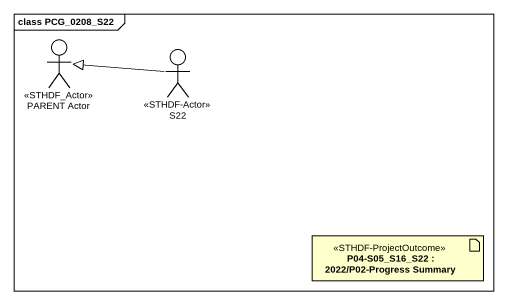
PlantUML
@startuml
mainframe class PCG_0208_S22
actor "PARENT Actor" as PARENT_Actor <<STHDF_Actor>>
actor S22 <<STHDF-Actor>>
artifact "P04-S05_S16_S22 : 2022/P02-Progress Summary" as P04_S05_S16_S22 <<STHDF-ProjectOutcome>>
S22 -left-|> PARENT_Actor
@enduml
